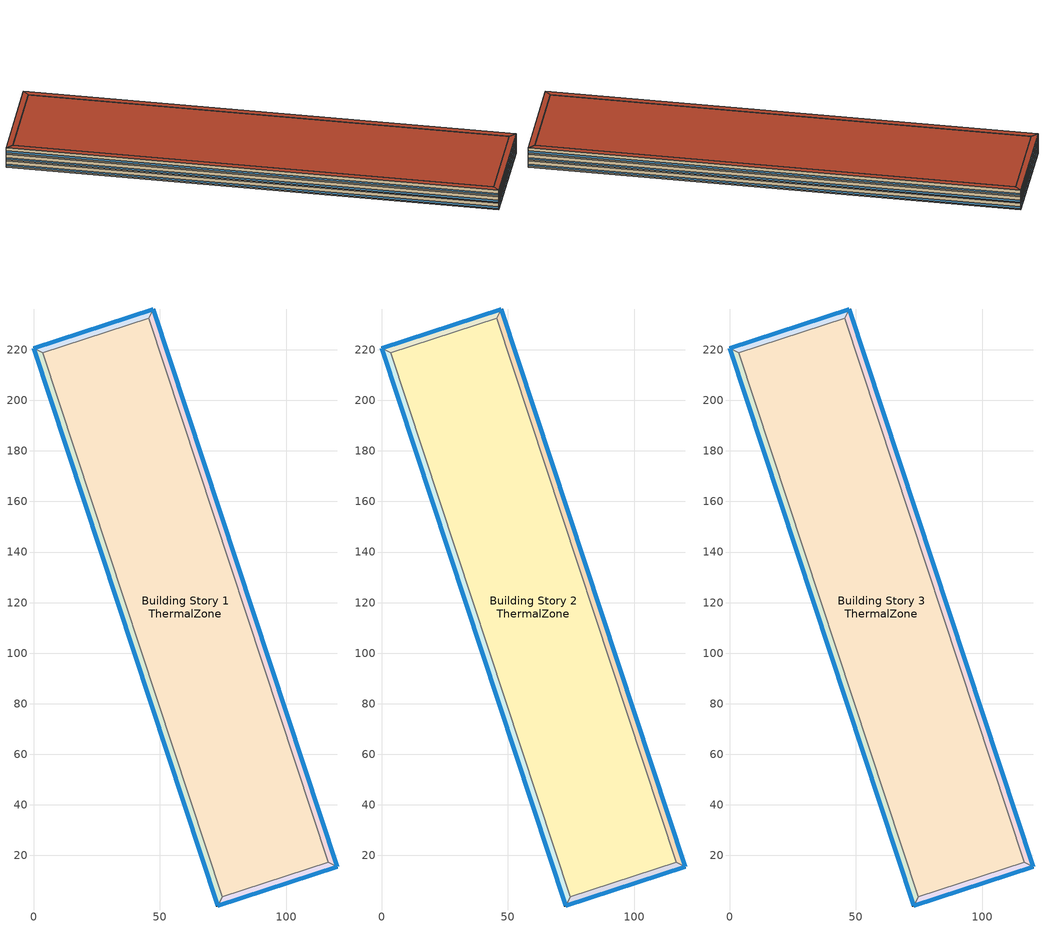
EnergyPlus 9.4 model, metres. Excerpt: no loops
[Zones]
Building Story 1 ThermalZone
 floor ground (Typical Insulated Carpeted 8in Slab Floor): 74.58,3.57 3.57,218.81 45.6,232.57 116.62,17.33 z0
 wall adiabatic (Typical Interior Wall): 3.57,218.81 74.58,3.57 116.62,17.33 45.6,232.57 3.57,218.81 z0:3.6
 ceiling adiabatic (Typical Interior Floor): 116.62,17.33 45.6,232.57 3.57,218.81 74.58,3.57 z3.6
Building Story 1 ThermalZone 1
 floor ground (Typical Insulated Carpeted 8in Slab Floor): 72.78,0 0,220.61 3.57,218.81 74.58,3.57 z0
 wall outside (Typical Insulated Steel Framed Exterior Wall R-20.41): 0,220.61 72.78,0 z0:3.6
 wall adiabatic (Typical Interior Wall): 72.78,0 74.58,3.57 3.57,218.81 0,220.61 z0:3.6
 window (U 0.48 SHGC 0.40 Dbl Ref-D Clr 6mm/13mm): 0.01,220.59 72.77,0.02 z0.76:1.84
 ceiling adiabatic (Typical Interior Ceiling): 74.58,3.57 3.57,218.81 0,220.61 72.78,0 z3.6
Building Story 1 ThermalZone 2
 floor ground (Typical Insulated Carpeted 8in Slab Floor): 0,220.61 47.41,236.14 45.6,232.57 3.57,218.81 z0
 wall outside (Typical Insulated Steel Framed Exterior Wall R-20.41): 47.41,236.14 0,220.61 z0:3.6
 wall adiabatic (Typical Interior Wall): 0,220.61 3.57,218.81 45.6,232.57 47.41,236.14 z0:3.6
 window (U 0.48 SHGC 0.40 Dbl Ref-D Clr 6mm/13mm): 47.38,236.13 0.02,220.62 z0.76:1.84
 ceiling adiabatic (Typical Interior Ceiling): 3.57,218.81 45.6,232.57 47.41,236.14 0,220.61 z3.6
Building Story 1 ThermalZone 3
 floor ground (Typical Insulated Carpeted 8in Slab Floor): 47.41,236.14 120.19,15.53 116.62,17.33 45.6,232.57 z0
 wall outside (Typical Insulated Steel Framed Exterior Wall R-20.41): 120.19,15.53 47.41,236.14 z0:3.6
 wall adiabatic (Typical Interior Wall): 47.41,236.14 45.6,232.57 116.62,17.33 120.19,15.53 z0:3.6
 window (U 0.48 SHGC 0.40 Dbl Ref-D Clr 6mm/13mm): 120.18,15.55 47.41,236.11 z0.76:1.84
 ceiling adiabatic (Typical Interior Ceiling): 45.6,232.57 116.62,17.33 120.19,15.53 47.41,236.14 z3.6
Building Story 1 ThermalZone 4
 floor ground (Typical Insulated Carpeted 8in Slab Floor): 120.19,15.53 72.78,0 74.58,3.57 116.62,17.33 z0
 wall outside (Typical Insulated Steel Framed Exterior Wall R-20.41): 72.78,0 120.19,15.53 z0:3.6
 wall adiabatic (Typical Interior Wall): 120.19,15.53 116.62,17.33 74.58,3.57 72.78,0 z0:3.6
 window (U 0.48 SHGC 0.40 Dbl Ref-D Clr 6mm/13mm): 72.8,0.01 120.16,15.52 z0.76:1.84
 ceiling adiabatic (Typical Interior Ceiling): 116.62,17.33 74.58,3.57 72.78,0 120.19,15.53 z3.6
Building Story 2 ThermalZone
 floor adiabatic (Typical Interior Floor): 74.58,3.57 3.57,218.81 45.6,232.57 116.62,17.33 z3.6
 wall adiabatic (Typical Interior Wall): 3.57,218.81 74.58,3.57 116.62,17.33 45.6,232.57 3.57,218.81 z3.6:7.2
 ceiling adiabatic (Typical Interior Ceiling): 116.62,17.33 45.6,232.57 3.57,218.81 74.58,3.57 z7.2
Building Story 2 ThermalZone 1
 floor adiabatic (Typical Interior Ceiling): 72.78,0 0,220.61 3.57,218.81 74.58,3.57 z3.6
 wall outside (Typical Insulated Steel Framed Exterior Wall R-20.41): 0,220.61 72.78,0 z3.6:7.2
 wall adiabatic (Typical Interior Wall): 72.78,0 74.58,3.57 3.57,218.81 0,220.61 z3.6:7.2
 window (U 0.48 SHGC 0.40 Dbl Ref-D Clr 6mm/13mm): 0.01,220.59 72.77,0.02 z4.36:5.44
 ceiling adiabatic (Typical Interior Ceiling): 74.58,3.57 3.57,218.81 0,220.61 72.78,0 z7.2
Building Story 2 ThermalZone 2
 floor adiabatic (Typical Interior Ceiling): 0,220.61 47.41,236.14 45.6,232.57 3.57,218.81 z3.6
 wall outside (Typical Insulated Steel Framed Exterior Wall R-20.41): 47.41,236.14 0,220.61 z3.6:7.2
 wall adiabatic (Typical Interior Wall): 0,220.61 3.57,218.81 45.6,232.57 47.41,236.14 z3.6:7.2
 window (U 0.48 SHGC 0.40 Dbl Ref-D Clr 6mm/13mm): 47.38,236.13 0.02,220.62 z4.36:5.44
 ceiling adiabatic (Typical Interior Ceiling): 3.57,218.81 45.6,232.57 47.41,236.14 0,220.61 z7.2
Building Story 2 ThermalZone 3
 floor adiabatic (Typical Interior Ceiling): 47.41,236.14 120.19,15.53 116.62,17.33 45.6,232.57 z3.6
 wall outside (Typical Insulated Steel Framed Exterior Wall R-20.41): 120.19,15.53 47.41,236.14 z3.6:7.2
 wall adiabatic (Typical Interior Wall): 47.41,236.14 45.6,232.57 116.62,17.33 120.19,15.53 z3.6:7.2
 window (U 0.48 SHGC 0.40 Dbl Ref-D Clr 6mm/13mm): 120.18,15.55 47.41,236.11 z4.36:5.44
 ceiling adiabatic (Typical Interior Ceiling): 45.6,232.57 116.62,17.33 120.19,15.53 47.41,236.14 z7.2
Building Story 2 ThermalZone 4
 floor adiabatic (Typical Interior Ceiling): 120.19,15.53 72.78,0 74.58,3.57 116.62,17.33 z3.6
 wall outside (Typical Insulated Steel Framed Exterior Wall R-20.41): 72.78,0 120.19,15.53 z3.6:7.2
 wall adiabatic (Typical Interior Wall): 120.19,15.53 116.62,17.33 74.58,3.57 72.78,0 z3.6:7.2
 window (U 0.48 SHGC 0.40 Dbl Ref-D Clr 6mm/13mm): 72.8,0.01 120.16,15.52 z4.36:5.44
 ceiling adiabatic (Typical Interior Ceiling): 116.62,17.33 74.58,3.57 72.78,0 120.19,15.53 z7.2
Building Story 3 ThermalZone
 floor adiabatic (Typical Interior Ceiling): 74.58,3.57 3.57,218.81 45.6,232.57 116.62,17.33 z7.2
 wall adiabatic (Typical Interior Wall): 3.57,218.81 74.58,3.57 116.62,17.33 45.6,232.57 3.57,218.81 z7.2:10.8
 roof outside (Typical IEAD Roof R-31.25): 116.62,17.33 45.6,232.57 3.57,218.81 74.58,3.57 z10.8
Building Story 3 ThermalZone 1
 floor adiabatic (Typical Interior Ceiling): 72.78,0 0,220.61 3.57,218.81 74.58,3.57 z7.2
 wall outside (Typical Insulated Steel Framed Exterior Wall R-20.41): 0,220.61 72.78,0 z7.2:10.8
 wall adiabatic (Typical Interior Wall): 72.78,0 74.58,3.57 3.57,218.81 0,220.61 z7.2:10.8
 window (U 0.48 SHGC 0.40 Dbl Ref-D Clr 6mm/13mm): 0.01,220.59 72.77,0.02 z7.96:9.04
 roof outside (Typical IEAD Roof R-31.25): 74.58,3.57 3.57,218.81 0,220.61 72.78,0 z10.8
Building Story 3 ThermalZone 2
 floor adiabatic (Typical Interior Ceiling): 0,220.61 47.41,236.14 45.6,232.57 3.57,218.81 z7.2
 wall outside (Typical Insulated Steel Framed Exterior Wall R-20.41): 47.41,236.14 0,220.61 z7.2:10.8
 wall adiabatic (Typical Interior Wall): 0,220.61 3.57,218.81 45.6,232.57 47.41,236.14 z7.2:10.8
 window (U 0.48 SHGC 0.40 Dbl Ref-D Clr 6mm/13mm): 47.38,236.13 0.02,220.62 z7.96:9.04
 roof outside (Typical IEAD Roof R-31.25): 3.57,218.81 45.6,232.57 47.41,236.14 0,220.61 z10.8
Building Story 3 ThermalZone 3
 floor adiabatic (Typical Interior Ceiling): 47.41,236.14 120.19,15.53 116.62,17.33 45.6,232.57 z7.2
 wall outside (Typical Insulated Steel Framed Exterior Wall R-20.41): 120.19,15.53 47.41,236.14 z7.2:10.8
 wall adiabatic (Typical Interior Wall): 47.41,236.14 45.6,232.57 116.62,17.33 120.19,15.53 z7.2:10.8
 window (U 0.48 SHGC 0.40 Dbl Ref-D Clr 6mm/13mm): 120.18,15.55 47.41,236.11 z7.96:9.04
 roof outside (Typical IEAD Roof R-31.25): 45.6,232.57 116.62,17.33 120.19,15.53 47.41,236.14 z10.8
Building Story 3 ThermalZone 4
 floor adiabatic (Typical Interior Ceiling): 120.19,15.53 72.78,0 74.58,3.57 116.62,17.33 z7.2
 wall outside (Typical Insulated Steel Framed Exterior Wall R-20.41): 72.78,0 120.19,15.53 z7.2:10.8
 wall adiabatic (Typical Interior Wall): 120.19,15.53 116.62,17.33 74.58,3.57 72.78,0 z7.2:10.8
 window (U 0.48 SHGC 0.40 Dbl Ref-D Clr 6mm/13mm): 72.8,0.01 120.16,15.52 z7.96:9.04
 roof outside (Typical IEAD Roof R-31.25): 116.62,17.33 74.58,3.57 72.78,0 120.19,15.53 z10.8
shading: 0,220.61 72.78,0 / 47.41,236.14 0,220.61 / 72.78,0 120.19,15.53 / 120.19,15.53 47.41,236.14 / 72.78,0 120.19,15.53 / 47.41,236.14 0,220.61 / 0,220.61 72.78,0 / 120.19,15.53 47.41,236.14 / 47.41,236.14 0,220.61 / 120.19,15.53 47.41,236.14 / 72.78,0 120.19,15.53 / 0,220.61 72.78,0 / 0,220.61 72.78,0 / 120.19,15.53 47.41,236.14 / 47.41,236.14 0,220.61 / 72.78,0 120.19,15.53 / 47.41,236.14 0,220.61 / 0,220.61 72.78,0 / 72.78,0 120.19,15.53 / 120.19,15.53 47.41,236.14 z0:9; 120.19,15.53 47.41,236.14 0,220.61 72.78,0 z9; 72.78,0 0,220.61 47.41,236.14 120.19,15.53 z0; 120.19,15.53 47.41,236.14 0,220.61 72.78,0 z9; 72.78,0 0,220.61 47.41,236.14 120.19,15.53 z0; 120.19,15.53 47.41,236.14 0,220.61 72.78,0 z9; 72.78,0 0,220.61 47.41,236.14 120.19,15.53 z0; 72.78,0 0,220.61 47.41,236.14 120.19,15.53 z0; 120.19,15.53 47.41,236.14 0,220.61 72.78,0 z9; 72.78,0 0,220.61 47.41,236.14 120.19,15.53 z0; 120.19,15.53 47.41,236.14 0,220.61 72.78,0 z9
[Building]
Mall 1: Terrain=City
[Site:Location]
Buffalo Niagara Intl Ap_NY_USA: Latitude {deg}=42.817; Longitude {deg}=-78.8492; Time Zone {hr}=-5; Elevation {m}=215
[Site:GroundTemperature:FCfactorMethod]
January Ground Temperature {C}=7.4; February Ground Temperature {C}=-0; March Ground Temperature {C}=-7.6; April Ground Temperature {C}=-12.6; May Ground Temperature {C}=-7.7; June Ground Temperature {C}=0.3; July Ground Temperature {C}=7; August Ground Temperature {C}=14.2; September Ground Temperature {C}=19.2; October Ground Temperature {C}=20.9; November Ground Temperature {C}=20; December Ground Temperature {C}=15.4
[Site:WaterMainsTemperature]
Calculation Method=Correlation; Annual Average Outdoor Air Temperature {C}=8.96667; Maximum Difference In Monthly Average Outdoor Air Temperatures {deltaC}=26.2
[SizingPeriod:DesignDay] Day of Month=21; Dry-Bulb Temperature Range Modifier Type=DefaultMultipliers; Humidity Condition Type=Wetbulb; Barometric Pressure {Pa}=98769; Rain Indicator=No; Snow Indicator=No; Daylight Saving Time Indicator=No
Name | Month | Day Type | Maximum Dry-Bulb Temperature {C} | Daily Dry-Bulb Temperature Range {deltaC} | Wetbulb or DewPoint at Maximum Dry-Bulb {C} | Wind Speed {m/s} | Wind Direction {deg} | Solar Model Indicator | ASHRAE Clear Sky Optical Depth for Beam Irradiance (taub) | ASHRAE Clear Sky Optical Depth for Diffuse Irradiance (taud) | Sky Clearness
Buffalo Niagara Intl Ap Ann Clg .4% Condns DB=>MWB 1 | 7 | SummerDesignDay | 30.3 | 9.3 | 21.8 | 5.7 | 240 | ASHRAETau | 0.462 | 2.001
Buffalo Niagara Intl Ap Ann Clg .4% Condns WB=>MDB 1 | 7 | SummerDesignDay | 27.8 | 9.3 | 23.8 | 5.7 | 240 | ASHRAETau | 0.462 | 2.001
Buffalo Niagara Intl Ap Ann Htg 99.6% Condns DB 1 | 1 | WinterDesignDay | -16.3 | 0 | -16.3 | 5.1 | 270 | ASHRAEClearSky |  |  | 0
[Material] Thermal Absorptance=0.9; Solar Absorptance=0.7
Name | Roughness | Thickness {m} | Conductivity {W/m-K} | Density {kg/m3} | Specific Heat {J/kg-K} | Visible Absorptance
100mm Normalweight concrete floor | MediumRough | 0.1016 | 2.31045 | 2322 | 832.557 | 0.7
25mm Stucco | Smooth | 0.0254 | 0.72 | 1856 | 840 | 0.7
5/8 in. Gypsum Board | MediumSmooth | 0.0159 | 0.16 | 800 | 1090 | 0.7
8 in. Normalweight Concrete Floor | MediumRough | 0.2032 | 2.31 | 2322 | 832 | 0.7
G01 13mm gypsum board | Smooth | 0.0127 | 0.160031 | 800.001 | 1090.73 | 0.5
Metal Roof Surface | Smooth | 0.0008 | 45.28 | 7824 | 500 | 0.7
Roof Membrane | VeryRough | 0.0095 | 0.16 | 1121.29 | 1460 | 0.7
Std Wood 6inch 1; Std Wood 6inch 2 | MediumSmooth | 0.15 | 0.12 | 540 | 1210 | 0.7
[Material:NoMass] Roughness=Smooth; Thermal Absorptance=0.9; Solar Absorptance=0.7
Name | Thermal Resistance {m2-K/W} | Visible Absorptance
CP02 CARPET PAD; Typical Carpet Pad | 0.21648 | 0.8
Typical Insulation R-18.23 | 3.21036 | 0.7
Typical Insulation R-30.13 | 5.30668 | 0.7
[WindowMaterial:Gas]
AIR 13MM: Gas Type=Air; Thickness {m}=0.0127
[WindowMaterial:Glazing] Optical Data Type=SpectralAverage; Thickness {m}=0.006; Infrared Transmittance at Normal Incidence=0; Front Side Infrared Hemispherical Emissivity=0.84; Conductivity {W/m-K}=0.9; Dirt Correction Factor for Solar and Visible Transmittance=1; Solar Diffusing=No
Name | Solar Transmittance at Normal Incidence | Front Side Solar Reflectance at Normal Incidence | Back Side Solar Reflectance at Normal Incidence | Visible Transmittance at Normal Incidence | Front Side Visible Reflectance at Normal Incidence | Back Side Visible Reflectance at Normal Incidence | Back Side Infrared Hemispherical Emissivity
CLEAR 6MM | 0.775 | 0.071 | 0.071 | 0.881 | 0.08 | 0.08 | 0.84
REF D CLEAR 6MM | 0.429 | 0.308 | 0.379 | 0.334 | 0.453 | 0.505 | 0.82
[Construction]
InteriorFurnishings 1: Std Wood 6inch 1
InteriorFurnishings 2: Std Wood 6inch 2
Typical IEAD Roof R-31.25: Roof Membrane, Typical Insulation R-30.13, Metal Roof Surface
Typical Insulated Carpeted 8in Slab Floor: 8 in. Normalweight Concrete Floor, Typical Carpet Pad
Typical Insulated Steel Framed Exterior Wall R-20.41: 25mm Stucco, 5/8 in. Gypsum Board, Typical Insulation R-18.23, 5/8 in. Gypsum Board
Typical Interior Ceiling: CP02 CARPET PAD, 100mm Normalweight concrete floor
Typical Interior Floor: 100mm Normalweight concrete floor, CP02 CARPET PAD
Typical Interior Wall: G01 13mm gypsum board, G01 13mm gypsum board
U 0.48 SHGC 0.40 Dbl Ref-D Clr 6mm/13mm: REF D CLEAR 6MM, AIR 13MM, CLEAR 6MM
[Zone] Multiplier=1; Part of Total Floor Area=Yes
Building Story 1 ThermalZone; Building Story 1 ThermalZone 1; Building Story 1 ThermalZone 2; Building Story 1 ThermalZone 3; Building Story 1 ThermalZone 4; Building Story 2 ThermalZone; Building Story 2 ThermalZone 1; Building Story 2 ThermalZone 2; Building Story 2 ThermalZone 3; Building Story 2 ThermalZone 4; Building Story 3 ThermalZone; Building Story 3 ThermalZone 1; Building Story 3 ThermalZone 2; Building Story 3 ThermalZone 3; Building Story 3 ThermalZone 4
[InternalMass]
Name | Construction | Zone or ZoneList | Surface Area {m2}
Building Story 1 Space Mass | InteriorFurnishings 2 | Building Story 1 ThermalZone | 20048.5
Building Story 1 Space 1 Mass | InteriorFurnishings 2 | Building Story 1 ThermalZone 1 | 1298.11
Building Story 1 Space 2 Mass | InteriorFurnishings 2 | Building Story 1 ThermalZone 2 | 266.191
Building Story 1 Space 3 Mass | InteriorFurnishings 2 | Building Story 1 ThermalZone 3 | 1298.11
Building Story 1 Space 4 Mass | InteriorFurnishings 2 | Building Story 1 ThermalZone 4 | 266.199
Building Story 2 Space Mass | InteriorFurnishings 2 | Building Story 2 ThermalZone | 20048.5
Building Story 2 Space 1 Mass | InteriorFurnishings 2 | Building Story 2 ThermalZone 1 | 1298.11
Building Story 2 Space 2 Mass | InteriorFurnishings 2 | Building Story 2 ThermalZone 2 | 266.191
Building Story 2 Space 3 Mass | InteriorFurnishings 2 | Building Story 2 ThermalZone 3 | 1298.11
Building Story 2 Space 4 Mass | InteriorFurnishings 2 | Building Story 2 ThermalZone 4 | 266.199
Building Story 3 Space Mass | InteriorFurnishings 2 | Building Story 3 ThermalZone | 20048.5
Building Story 3 Space 1 Mass | InteriorFurnishings 2 | Building Story 3 ThermalZone 1 | 1298.11
Building Story 3 Space 2 Mass | InteriorFurnishings 2 | Building Story 3 ThermalZone 2 | 266.191
Building Story 3 Space 3 Mass | InteriorFurnishings 2 | Building Story 3 ThermalZone 3 | 1298.11
Building Story 3 Space 4 Mass | InteriorFurnishings 2 | Building Story 3 ThermalZone 4 | 266.199
Building Story 1 Space 1 StripMall Strip mall - type 1 A  - Story Ground Mass; Building Story 1 Space 1 StripMall Strip mall - type 1 C  - Story Ground Mass | InteriorFurnishings 1 | Building Story 1 ThermalZone 1 | 80.3359
Building Story 1 Space 2 StripMall Strip mall - type 1 A  - Story Ground Mass; Building Story 1 Space 2 StripMall Strip mall - type 1 C  - Story Ground Mass | InteriorFurnishings 1 | Building Story 1 ThermalZone 2 | 16.4737
Building Story 1 Space 4 StripMall Strip mall - type 1 A  - Story Ground Mass; Building Story 1 Space 4 StripMall Strip mall - type 1 C  - Story Ground Mass | InteriorFurnishings 1 | Building Story 1 ThermalZone 4 | 16.4742
Building Story 1 Space StripMall Strip mall - type 1 A  - Story Ground Mass; Building Story 1 Space StripMall Strip mall - type 1 C  - Story Ground Mass | InteriorFurnishings 1 | Building Story 1 ThermalZone | 1240.74
Building Story 1 Space 3 StripMall Strip mall - type 1 A  - Story Ground Mass; Building Story 1 Space 3 StripMall Strip mall - type 1 C  - Story Ground Mass | InteriorFurnishings 1 | Building Story 1 ThermalZone 3 | 80.3361
Building Story 1 Space 1 StripMall Strip mall - type 1 A end_a - Story Ground Mass; Building Story 1 Space 1 StripMall Strip mall - type 1 C end_a - Story Ground Mass; Building Story 1 Space 1 StripMall Strip mall - type 2 A end_b - Story Ground Mass; Building Story 1 Space 1 StripMall Strip mall - type 2 C end_b - Story Ground Mass | InteriorFurnishings 1 | Building Story 1 ThermalZone 1 | 2.34028
Building Story 1 Space 2 StripMall Strip mall - type 1 A end_a - Story Ground Mass; Building Story 1 Space 2 StripMall Strip mall - type 1 C end_a - Story Ground Mass; Building Story 1 Space 2 StripMall Strip mall - type 2 A end_b - Story Ground Mass; Building Story 1 Space 2 StripMall Strip mall - type 2 C end_b - Story Ground Mass | InteriorFurnishings 1 | Building Story 1 ThermalZone 2 | 0.4799
Building Story 1 Space 4 StripMall Strip mall - type 1 A end_a - Story Ground Mass; Building Story 1 Space 4 StripMall Strip mall - type 1 C end_a - Story Ground Mass; Building Story 1 Space 4 StripMall Strip mall - type 2 A end_b - Story Ground Mass; Building Story 1 Space 4 StripMall Strip mall - type 2 C end_b - Story Ground Mass | InteriorFurnishings 1 | Building Story 1 ThermalZone 4 | 0.479914
Building Story 1 Space StripMall Strip mall - type 1 A end_a - Story Ground Mass; Building Story 1 Space StripMall Strip mall - type 1 C end_a - Story Ground Mass; Building Story 1 Space StripMall Strip mall - type 2 A end_b - Story Ground Mass; Building Story 1 Space StripMall Strip mall - type 2 C end_b - Story Ground Mass | InteriorFurnishings 1 | Building Story 1 ThermalZone | 36.1443
Building Story 1 Space 3 StripMall Strip mall - type 1 A end_a - Story Ground Mass; Building Story 1 Space 3 StripMall Strip mall - type 1 C end_a - Story Ground Mass; Building Story 1 Space 3 StripMall Strip mall - type 2 A end_b - Story Ground Mass; Building Story 1 Space 3 StripMall Strip mall - type 2 C end_b - Story Ground Mass | InteriorFurnishings 1 | Building Story 1 ThermalZone 3 | 2.34029
Building Story 1 Space 1 StripMall Strip mall - type 1 B  - Story Ground Mass | InteriorFurnishings 1 | Building Story 1 ThermalZone 1 | 785.349
Building Story 1 Space 2 StripMall Strip mall - type 1 B  - Story Ground Mass | InteriorFurnishings 1 | Building Story 1 ThermalZone 2 | 161.044
Building Story 1 Space 4 StripMall Strip mall - type 1 B  - Story Ground Mass | InteriorFurnishings 1 | Building Story 1 ThermalZone 4 | 161.049
Building Story 1 Space StripMall Strip mall - type 1 B  - Story Ground Mass | InteriorFurnishings 1 | Building Story 1 ThermalZone | 12129.3
Building Story 1 Space 3 StripMall Strip mall - type 1 B  - Story Ground Mass | InteriorFurnishings 1 | Building Story 1 ThermalZone 3 | 785.352
Building Story 1 Space 1 StripMall Strip mall - type 1 B end_a - Story Ground Mass; Building Story 1 Space 1 StripMall Strip mall - type 2 B end_b - Story Ground Mass | InteriorFurnishings 1 | Building Story 1 ThermalZone 1 | 22.8782
Building Story 1 Space 2 StripMall Strip mall - type 1 B end_a - Story Ground Mass; Building Story 1 Space 2 StripMall Strip mall - type 2 B end_b - Story Ground Mass | InteriorFurnishings 1 | Building Story 1 ThermalZone 2 | 4.69141
Building Story 1 Space 4 StripMall Strip mall - type 1 B end_a - Story Ground Mass; Building Story 1 Space 4 StripMall Strip mall - type 2 B end_b - Story Ground Mass | InteriorFurnishings 1 | Building Story 1 ThermalZone 4 | 4.69156
Building Story 1 Space StripMall Strip mall - type 1 B end_a - Story Ground Mass; Building Story 1 Space StripMall Strip mall - type 2 B end_b - Story Ground Mass | InteriorFurnishings 1 | Building Story 1 ThermalZone | 353.34
Building Story 1 Space 3 StripMall Strip mall - type 1 B end_a - Story Ground Mass; Building Story 1 Space 3 StripMall Strip mall - type 2 B end_b - Story Ground Mass | InteriorFurnishings 1 | Building Story 1 ThermalZone 3 | 22.8782
Building Story 1 Space 1 StripMall Strip mall - type 2 A  - Story Ground Mass; Building Story 1 Space 1 StripMall Strip mall - type 2 C  - Story Ground Mass | InteriorFurnishings 1 | Building Story 1 ThermalZone 1 | 25.2184
Building Story 1 Space 2 StripMall Strip mall - type 2 A  - Story Ground Mass; Building Story 1 Space 2 StripMall Strip mall - type 2 C  - Story Ground Mass | InteriorFurnishings 1 | Building Story 1 ThermalZone 2 | 5.17131
Building Story 1 Space 4 StripMall Strip mall - type 2 A  - Story Ground Mass; Building Story 1 Space 4 StripMall Strip mall - type 2 C  - Story Ground Mass | InteriorFurnishings 1 | Building Story 1 ThermalZone 4 | 5.17147
Building Story 1 Space StripMall Strip mall - type 2 A  - Story Ground Mass; Building Story 1 Space StripMall Strip mall - type 2 C  - Story Ground Mass | InteriorFurnishings 1 | Building Story 1 ThermalZone | 389.485
Building Story 1 Space 3 StripMall Strip mall - type 2 A  - Story Ground Mass; Building Story 1 Space 3 StripMall Strip mall - type 2 C  - Story Ground Mass | InteriorFurnishings 1 | Building Story 1 ThermalZone 3 | 25.2185
Building Story 1 Space 1 StripMall Strip mall - type 2 B  - Story Ground Mass | InteriorFurnishings 1 | Building Story 1 ThermalZone 1 | 246.531
Building Story 1 Space 2 StripMall Strip mall - type 2 B  - Story Ground Mass | InteriorFurnishings 1 | Building Story 1 ThermalZone 2 | 50.5538
Building Story 1 Space 4 StripMall Strip mall - type 2 B  - Story Ground Mass | InteriorFurnishings 1 | Building Story 1 ThermalZone 4 | 50.5554
Building Story 1 Space StripMall Strip mall - type 2 B  - Story Ground Mass | InteriorFurnishings 1 | Building Story 1 ThermalZone | 3807.53
Building Story 1 Space 3 StripMall Strip mall - type 2 B  - Story Ground Mass | InteriorFurnishings 1 | Building Story 1 ThermalZone 3 | 246.532
Building Story 2 Space StripMall Strip mall - type 2 A  - Story Mid Mass; Building Story 2 Space StripMall Strip mall - type 2 C  - Story Mid Mass; Building Story 2 Space StripMall Strip mall - type 3 A  - Story Mid Mass; Building Story 2 Space StripMall Strip mall - type 3 C  - Story Mid Mass | InteriorFurnishings 1 | Building Story 2 ThermalZone | 815.113
Building Story 2 Space 1 StripMall Strip mall - type 2 A  - Story Mid Mass; Building Story 2 Space 1 StripMall Strip mall - type 2 C  - Story Mid Mass; Building Story 2 Space 1 StripMall Strip mall - type 3 A  - Story Mid Mass; Building Story 2 Space 1 StripMall Strip mall - type 3 C  - Story Mid Mass | InteriorFurnishings 1 | Building Story 2 ThermalZone 1 | 52.7772
Building Story 2 Space 2 StripMall Strip mall - type 2 A  - Story Mid Mass; Building Story 2 Space 2 StripMall Strip mall - type 2 C  - Story Mid Mass; Building Story 2 Space 2 StripMall Strip mall - type 3 A  - Story Mid Mass; Building Story 2 Space 2 StripMall Strip mall - type 3 C  - Story Mid Mass | InteriorFurnishings 1 | Building Story 2 ThermalZone 2 | 10.8225
Building Story 2 Space 4 StripMall Strip mall - type 2 A  - Story Mid Mass; Building Story 2 Space 4 StripMall Strip mall - type 2 C  - Story Mid Mass; Building Story 2 Space 4 StripMall Strip mall - type 3 A  - Story Mid Mass; Building Story 2 Space 4 StripMall Strip mall - type 3 C  - Story Mid Mass | InteriorFurnishings 1 | Building Story 2 ThermalZone 4 | 10.8229
Building Story 2 Space 3 StripMall Strip mall - type 2 A  - Story Mid Mass; Building Story 2 Space 3 StripMall Strip mall - type 2 C  - Story Mid Mass; Building Story 2 Space 3 StripMall Strip mall - type 3 A  - Story Mid Mass; Building Story 2 Space 3 StripMall Strip mall - type 3 C  - Story Mid Mass | InteriorFurnishings 1 | Building Story 2 ThermalZone 3 | 52.7773
Building Story 2 Space StripMall Strip mall - type 2 A end_b - Story Mid Mass; Building Story 2 Space StripMall Strip mall - type 2 C end_b - Story Mid Mass; Building Story 2 Space StripMall Strip mall - type 3 A end_a - Story Mid Mass; Building Story 2 Space StripMall Strip mall - type 3 C end_a - Story Mid Mass | InteriorFurnishings 1 | Building Story 2 ThermalZone | 36.1443
Building Story 2 Space 1 StripMall Strip mall - type 2 A end_b - Story Mid Mass; Building Story 2 Space 1 StripMall Strip mall - type 2 C end_b - Story Mid Mass; Building Story 2 Space 1 StripMall Strip mall - type 3 A end_a - Story Mid Mass; Building Story 2 Space 1 StripMall Strip mall - type 3 C end_a - Story Mid Mass | InteriorFurnishings 1 | Building Story 2 ThermalZone 1 | 2.34028
Building Story 2 Space 2 StripMall Strip mall - type 2 A end_b - Story Mid Mass; Building Story 2 Space 2 StripMall Strip mall - type 2 C end_b - Story Mid Mass; Building Story 2 Space 2 StripMall Strip mall - type 3 A end_a - Story Mid Mass; Building Story 2 Space 2 StripMall Strip mall - type 3 C end_a - Story Mid Mass | InteriorFurnishings 1 | Building Story 2 ThermalZone 2 | 0.4799
Building Story 2 Space 4 StripMall Strip mall - type 2 A end_b - Story Mid Mass; Building Story 2 Space 4 StripMall Strip mall - type 2 C end_b - Story Mid Mass; Building Story 2 Space 4 StripMall Strip mall - type 3 A end_a - Story Mid Mass; Building Story 2 Space 4 StripMall Strip mall - type 3 C end_a - Story Mid Mass | InteriorFurnishings 1 | Building Story 2 ThermalZone 4 | 0.479914
Building Story 2 Space 3 StripMall Strip mall - type 2 A end_b - Story Mid Mass; Building Story 2 Space 3 StripMall Strip mall - type 2 C end_b - Story Mid Mass; Building Story 2 Space 3 StripMall Strip mall - type 3 A end_a - Story Mid Mass; Building Story 2 Space 3 StripMall Strip mall - type 3 C end_a - Story Mid Mass | InteriorFurnishings 1 | Building Story 2 ThermalZone 3 | 2.34029
Building Story 2 Space StripMall Strip mall - type 2 B  - Story Mid Mass; Building Story 2 Space StripMall Strip mall - type 3 B  - Story Mid Mass | InteriorFurnishings 1 | Building Story 2 ThermalZone | 7968.4
Building Story 2 Space 1 StripMall Strip mall - type 2 B  - Story Mid Mass; Building Story 2 Space 1 StripMall Strip mall - type 3 B  - Story Mid Mass | InteriorFurnishings 1 | Building Story 2 ThermalZone 1 | 515.94
Building Story 2 Space 2 StripMall Strip mall - type 2 B  - Story Mid Mass; Building Story 2 Space 2 StripMall Strip mall - type 3 B  - Story Mid Mass | InteriorFurnishings 1 | Building Story 2 ThermalZone 2 | 105.799
Building Story 2 Space 4 StripMall Strip mall - type 2 B  - Story Mid Mass; Building Story 2 Space 4 StripMall Strip mall - type 3 B  - Story Mid Mass | InteriorFurnishings 1 | Building Story 2 ThermalZone 4 | 105.802
Building Story 2 Space 3 StripMall Strip mall - type 2 B  - Story Mid Mass; Building Story 2 Space 3 StripMall Strip mall - type 3 B  - Story Mid Mass | InteriorFurnishings 1 | Building Story 2 ThermalZone 3 | 515.942
Building Story 2 Space StripMall Strip mall - type 2 B end_b - Story Mid Mass; Building Story 2 Space StripMall Strip mall - type 3 B end_a - Story Mid Mass | InteriorFurnishings 1 | Building Story 2 ThermalZone | 353.34
Building Story 2 Space 1 StripMall Strip mall - type 2 B end_b - Story Mid Mass; Building Story 2 Space 1 StripMall Strip mall - type 3 B end_a - Story Mid Mass | InteriorFurnishings 1 | Building Story 2 ThermalZone 1 | 22.8782
Building Story 2 Space 2 StripMall Strip mall - type 2 B end_b - Story Mid Mass; Building Story 2 Space 2 StripMall Strip mall - type 3 B end_a - Story Mid Mass | InteriorFurnishings 1 | Building Story 2 ThermalZone 2 | 4.69141
Building Story 2 Space 4 StripMall Strip mall - type 2 B end_b - Story Mid Mass; Building Story 2 Space 4 StripMall Strip mall - type 3 B end_a - Story Mid Mass | InteriorFurnishings 1 | Building Story 2 ThermalZone 4 | 4.69156
Building Story 2 Space 3 StripMall Strip mall - type 2 B end_b - Story Mid Mass; Building Story 2 Space 3 StripMall Strip mall - type 3 B end_a - Story Mid Mass | InteriorFurnishings 1 | Building Story 2 ThermalZone 3 | 22.8782
Building Story 3 Space 3 StripMall Strip mall - type 3 A  - Story Top Mass; Building Story 3 Space 3 StripMall Strip mall - type 3 C  - Story Top Mass | InteriorFurnishings 1 | Building Story 3 ThermalZone 3 | 105.555
Building Story 3 Space 4 StripMall Strip mall - type 3 A  - Story Top Mass; Building Story 3 Space 4 StripMall Strip mall - type 3 C  - Story Top Mass | InteriorFurnishings 1 | Building Story 3 ThermalZone 4 | 21.6457
Building Story 3 Space 1 StripMall Strip mall - type 3 A  - Story Top Mass; Building Story 3 Space 1 StripMall Strip mall - type 3 C  - Story Top Mass | InteriorFurnishings 1 | Building Story 3 ThermalZone 1 | 105.554
Building Story 3 Space 2 StripMall Strip mall - type 3 A  - Story Top Mass; Building Story 3 Space 2 StripMall Strip mall - type 3 C  - Story Top Mass | InteriorFurnishings 1 | Building Story 3 ThermalZone 2 | 21.6451
Building Story 3 Space StripMall Strip mall - type 3 A  - Story Top Mass; Building Story 3 Space StripMall Strip mall - type 3 C  - Story Top Mass | InteriorFurnishings 1 | Building Story 3 ThermalZone | 1630.23
Building Story 3 Space 3 StripMall Strip mall - type 3 A end_a - Story Top Mass; Building Story 3 Space 3 StripMall Strip mall - type 3 A end_b - Story Top Mass; Building Story 3 Space 3 StripMall Strip mall - type 3 C end_a - Story Top Mass; Building Story 3 Space 3 StripMall Strip mall - type 3 C end_b - Story Top Mass | InteriorFurnishings 1 | Building Story 3 ThermalZone 3 | 2.34029
Building Story 3 Space 4 StripMall Strip mall - type 3 A end_a - Story Top Mass; Building Story 3 Space 4 StripMall Strip mall - type 3 A end_b - Story Top Mass; Building Story 3 Space 4 StripMall Strip mall - type 3 C end_a - Story Top Mass; Building Story 3 Space 4 StripMall Strip mall - type 3 C end_b - Story Top Mass | InteriorFurnishings 1 | Building Story 3 ThermalZone 4 | 0.479914
Building Story 3 Space 1 StripMall Strip mall - type 3 A end_a - Story Top Mass; Building Story 3 Space 1 StripMall Strip mall - type 3 A end_b - Story Top Mass; Building Story 3 Space 1 StripMall Strip mall - type 3 C end_a - Story Top Mass; Building Story 3 Space 1 StripMall Strip mall - type 3 C end_b - Story Top Mass | InteriorFurnishings 1 | Building Story 3 ThermalZone 1 | 2.34028
Building Story 3 Space 2 StripMall Strip mall - type 3 A end_a - Story Top Mass; Building Story 3 Space 2 StripMall Strip mall - type 3 A end_b - Story Top Mass; Building Story 3 Space 2 StripMall Strip mall - type 3 C end_a - Story Top Mass; Building Story 3 Space 2 StripMall Strip mall - type 3 C end_b - Story Top Mass | InteriorFurnishings 1 | Building Story 3 ThermalZone 2 | 0.4799
Building Story 3 Space StripMall Strip mall - type 3 A end_a - Story Top Mass; Building Story 3 Space StripMall Strip mall - type 3 A end_b - Story Top Mass; Building Story 3 Space StripMall Strip mall - type 3 C end_a - Story Top Mass; Building Story 3 Space StripMall Strip mall - type 3 C end_b - Story Top Mass | InteriorFurnishings 1 | Building Story 3 ThermalZone | 36.1443
Building Story 3 Space 3 StripMall Strip mall - type 3 B  - Story Top Mass | InteriorFurnishings 1 | Building Story 3 ThermalZone 3 | 1031.88
Building Story 3 Space 4 StripMall Strip mall - type 3 B  - Story Top Mass | InteriorFurnishings 1 | Building Story 3 ThermalZone 4 | 211.605
Building Story 3 Space 1 StripMall Strip mall - type 3 B  - Story Top Mass | InteriorFurnishings 1 | Building Story 3 ThermalZone 1 | 1031.88
Building Story 3 Space 2 StripMall Strip mall - type 3 B  - Story Top Mass | InteriorFurnishings 1 | Building Story 3 ThermalZone 2 | 211.598
Building Story 3 Space StripMall Strip mall - type 3 B  - Story Top Mass | InteriorFurnishings 1 | Building Story 3 ThermalZone | 15936.8
Building Story 3 Space 3 StripMall Strip mall - type 3 B end_a - Story Top Mass; Building Story 3 Space 3 StripMall Strip mall - type 3 B end_b - Story Top Mass | InteriorFurnishings 1 | Building Story 3 ThermalZone 3 | 22.8782
Building Story 3 Space 4 StripMall Strip mall - type 3 B end_a - Story Top Mass; Building Story 3 Space 4 StripMall Strip mall - type 3 B end_b - Story Top Mass | InteriorFurnishings 1 | Building Story 3 ThermalZone 4 | 4.69156
Building Story 3 Space 1 StripMall Strip mall - type 3 B end_a - Story Top Mass; Building Story 3 Space 1 StripMall Strip mall - type 3 B end_b - Story Top Mass | InteriorFurnishings 1 | Building Story 3 ThermalZone 1 | 22.8782
Building Story 3 Space 2 StripMall Strip mall - type 3 B end_a - Story Top Mass; Building Story 3 Space 2 StripMall Strip mall - type 3 B end_b - Story Top Mass | InteriorFurnishings 1 | Building Story 3 ThermalZone 2 | 4.69141
Building Story 3 Space StripMall Strip mall - type 3 B end_a - Story Top Mass; Building Story 3 Space StripMall Strip mall - type 3 B end_b - Story Top Mass | InteriorFurnishings 1 | Building Story 3 ThermalZone | 353.34
[AvailabilityManager:NightCycle] Applicability Schedule=Always On Discrete; Control Type=CycleOnAny; Thermostat Tolerance {deltaC}=1; Cycling Run Time Control Type=FixedRunTime; Cycling Run Time {s}=1800
Name | Fan Schedule
Availability Manager Night Cycle 1 | 5 Zone VAV Occ Sch
Availability Manager Night Cycle 2 | 5 Zone VAV 1 Occ Sch
Availability Manager Night Cycle 3 | 5 Zone VAV 2 Occ Sch
[AvailabilityManager:Scheduled] Schedule=Always On Discrete
5 Zone VAV OA System Availability Manager; 5 Zone VAV 1 OA System Availability Manager; 5 Zone VAV 2 OA System Availability Manager
[Exterior:Lights] Control Option=AstronomicalClock
Name | Schedule | Design Level {W}
Building Facades | Schedule Ruleset 1 | 2649.56
Main Entries | Schedule Ruleset 2 | 17971.6
Other Doors | Schedule Ruleset 2 | 6589.6
Parking Areas and Drives | Schedule Ruleset 2 | 70528.2
[EnergyManagementSystem:Sensor] Output:Variable or Output:Meter Index Key=Environment; Output:Variable or Output:Meter=Site Outdoor Air Drybulb Temperature
OAT; OAT_1; OAT_2
[EnergyManagementSystem:Actuator] Actuated Component Type=Schedule:Year; Actuated Component Control Type=Schedule Value
Name | Actuated Component Unique
SYS5ZoneVAV1ClgSch0; SYS5ZoneVAV2ClgSch0 | RetailStripmall Type3_CLGSETP_SCH_NO_OPTIMUM
SYS5ZoneVAV1HtgSch0; SYS5ZoneVAV2HtgSch0 | RetailStripmall Type3_HTGSETP_SCH_NO_OPTIMUM
SYS5ZoneVAVClgSch0 | RetailStripmall Type1_CLGSETP_SCH_NO_OPTIMUM
SYS5ZoneVAVHtgSch0 | RetailStripmall Type1_HTGSETP_SCH_NO_OPTIMUM
[EnergyManagementSystem:Program]
SYS5ZoneVAV1OptimumStartProg0: IF DaylightSavings==0 && DayOfWeek>1 && Hour==5 && OAT_1<23.9 && OAT_1>1.7; SET SYS5ZoneVAV1ClgSch0 = 29.4; SET SYS5ZoneVAV1HtgSch0 = 15.6; ELSEIF DaylightSavings==0 && DayOfWeek==1 && Hour==7 && OAT_1<23.9 && OAT_1>1.7; SET SYS5ZoneVAV1ClgSch0 = 29.4; SET SYS5ZoneVAV1HtgSch0 = 15.6; ELSEIF DaylightSavings==1 && DayOfWeek>1 && Hour==4 && OAT_1<23.9 && OAT_1>1.7; SET SYS5ZoneVAV1ClgSch0 = 29.4; SET SYS5ZoneVAV1HtgSch0 = 15.6; ELSEIF DaylightSavings==1 && DayOfWeek==1 && Hour==6 && OAT_1<23.9 && OAT_1>1.7; SET SYS5ZoneVAV1ClgSch0 = 29.4; SET SYS5ZoneVAV1HtgSch0 = 15.6; ELSE; SET SYS5ZoneVAV1ClgSch0 = NULL; SET SYS5ZoneVAV1HtgSch0 = NULL; ENDIF
SYS5ZoneVAV2OptimumStartProg0: IF DaylightSavings==0 && DayOfWeek>1 && Hour==5 && OAT_2<23.9 && OAT_2>1.7; SET SYS5ZoneVAV2ClgSch0 = 29.4; SET SYS5ZoneVAV2HtgSch0 = 15.6; ELSEIF DaylightSavings==0 && DayOfWeek==1 && Hour==7 && OAT_2<23.9 && OAT_2>1.7; SET SYS5ZoneVAV2ClgSch0 = 29.4; SET SYS5ZoneVAV2HtgSch0 = 15.6; ELSEIF DaylightSavings==1 && DayOfWeek>1 && Hour==4 && OAT_2<23.9 && OAT_2>1.7; SET SYS5ZoneVAV2ClgSch0 = 29.4; SET SYS5ZoneVAV2HtgSch0 = 15.6; ELSEIF DaylightSavings==1 && DayOfWeek==1 && Hour==6 && OAT_2<23.9 && OAT_2>1.7; SET SYS5ZoneVAV2ClgSch0 = 29.4; SET SYS5ZoneVAV2HtgSch0 = 15.6; ELSE; SET SYS5ZoneVAV2ClgSch0 = NULL; SET SYS5ZoneVAV2HtgSch0 = NULL; ENDIF
SYS5ZoneVAVOptimumStartProg0: IF DaylightSavings==0 && DayOfWeek>1 && Hour==5 && OAT<23.9 && OAT>1.7; SET SYS5ZoneVAVClgSch0 = 29.4; SET SYS5ZoneVAVHtgSch0 = 15.6; ELSEIF DaylightSavings==0 && DayOfWeek==1 && Hour==7 && OAT<23.9 && OAT>1.7; SET SYS5ZoneVAVClgSch0 = 29.4; SET SYS5ZoneVAVHtgSch0 = 15.6; ELSEIF DaylightSavings==1 && DayOfWeek>1 && Hour==4 && OAT<23.9 && OAT>1.7; SET SYS5ZoneVAVClgSch0 = 29.4; SET SYS5ZoneVAVHtgSch0 = 15.6; ELSEIF DaylightSavings==1 && DayOfWeek==1 && Hour==6 && OAT<23.9 && OAT>1.7; SET SYS5ZoneVAVClgSch0 = 29.4; SET SYS5ZoneVAVHtgSch0 = 15.6; ELSE; SET SYS5ZoneVAVClgSch0 = NULL; SET SYS5ZoneVAVHtgSch0 = NULL; ENDIF
[EnergyManagementSystem:ProgramCallingManager]
SYS5ZoneVAV1OptimumStartCallingManager0: BeginTimestepBeforePredictor; SYS5ZoneVAV1OptimumStartProg0
SYS5ZoneVAV2OptimumStartCallingManager0: BeginTimestepBeforePredictor; SYS5ZoneVAV2OptimumStartProg0
SYS5ZoneVAVOptimumStartCallingManager0: BeginTimestepBeforePredictor; SYS5ZoneVAVOptimumStartProg0
[Schedule:Day:Interval]
RetailStripmall Type1_HTGSETP_SCH_NO_OPTIMUM Default; RetailStripmall Type1_HTGSETP_SCH_NO_OPTIMUM Default|Sat|Fri Day: No, 08:00, 15.56, 24:00, 21.11
RetailStripmall Type1_HTGSETP_SCH_NO_OPTIMUM Mon|Tue|Wed|Thu Day: No, 01:00, 21.11, 08:00, 15.56, 24:00, 21.11
RetailStripmall Type1_HTGSETP_SCH_NO_OPTIMUM Summer Design Day; RetailStripmall Type3_HTGSETP_SCH_NO_OPTIMUM Summer Design Day: No, 24:00, 15.56
RetailStripmall Type1_HTGSETP_SCH_NO_OPTIMUM Winter Design Day: No, 01:00, 21.11, 08:00, 15.56, 09:00, 18.33, 24:00, 21.11
RetailStripmall Type1_CLGSETP_SCH_NO_OPTIMUM Default: No, 08:00, 26.67, 24:00, 23.89
RetailStripmall Type1_CLGSETP_SCH_NO_OPTIMUM Mon|Tue|Wed|Thu Day: No, 08:00, 29.44, 24:00, 23.89
RetailStripmall Type1_CLGSETP_SCH_NO_OPTIMUM Sat|Fri Day: No, 01:00, 23.89, 08:00, 29.44, 24:00, 23.89
RetailStripmall Type1_CLGSETP_SCH_NO_OPTIMUM Summer Design Day: No, 08:00, 29.44, 09:00, 26.67, 24:00, 23.89
RetailStripmall Type1_CLGSETP_SCH_NO_OPTIMUM Winter Design Day; RetailStripmall Type3_CLGSETP_SCH_NO_OPTIMUM Winter Design Day: No, 24:00, 29.44
5 Zone VAV Occ Sch Sunday: No, 11:00, 0, 22:00, 1, 24:00, 0
5 Zone VAV Occ Sch Default: No, 12:00, 0, 23:00, 1, 24:00, 0
5 Zone VAV Occ Sch Summer Design Day; 5 Zone VAV Occ Sch Winter Design Day; 5 Zone VAV 1 Occ Sch Summer Design Day; 5 Zone VAV 1 Occ Sch Winter Design Day; 5 Zone VAV 2 Occ Sch Summer Design Day; 5 Zone VAV 2 Occ Sch Winter Design Day: No, 24:00, 1
RetailStripmall Type3_HTGSETP_SCH_NO_OPTIMUM Default: No, 09:00, 15.56, 18:00, 21.11, 24:00, 15.56
RetailStripmall Type3_HTGSETP_SCH_NO_OPTIMUM Wkdy Day: No, 08:00, 15.56, 21:00, 21.11, 24:00, 15.56
RetailStripmall Type3_HTGSETP_SCH_NO_OPTIMUM Sat Day: No, 08:00, 15.56, 19:00, 21.11, 24:00, 15.56
RetailStripmall Type3_HTGSETP_SCH_NO_OPTIMUM Winter Design Day: No, 08:00, 15.56, 09:00, 18.33, 21:00, 21.11, 24:00, 15.56
RetailStripmall Type3_CLGSETP_SCH_NO_OPTIMUM Default: No, 09:00, 29.44, 17:00, 23.89, 24:00, 29.44
RetailStripmall Type3_CLGSETP_SCH_NO_OPTIMUM Wkdy Day: No, 08:00, 29.44, 21:00, 23.89, 24:00, 29.44
RetailStripmall Type3_CLGSETP_SCH_NO_OPTIMUM Sat Day: No, 08:00, 29.44, 18:00, 23.89, 24:00, 29.44
RetailStripmall Type3_CLGSETP_SCH_NO_OPTIMUM Summer Design Day: No, 08:00, 29.44, 09:00, 26.67, 21:00, 23.89, 24:00, 29.44
5 Zone VAV 1 Occ Sch Sunday: No, 11:00, 0, 17:00, 1, 24:00, 0
5 Zone VAV 1 Occ Sch Default; 5 Zone VAV 2 Occ Sch Default: No, 11:00, 0, 20:00, 1, 24:00, 0
5 Zone VAV 1 Occ Sch Saturday; 5 Zone VAV 2 Occ Sch Saturday: No, 11:00, 0, 18:00, 1, 24:00, 0
5 Zone VAV 2 Occ Sch Sunday: No, 12:00, 0, 17:00, 1, 24:00, 0
Schedule Day 29: No, 06:00, 0, 24:00, 1
Schedule Day 30: No, 06:00, 0.7, 24:00, 1
[Schedule:Week:Daily]
RetailStripmall Type1_HTGSETP_SCH_NO_OPTIMUM Week Rule - Jan1-Dec31: RetailStripmall Type1_HTGSETP_SCH_NO_OPTIMUM Default, RetailStripmall Type1_HTGSETP_SCH_NO_OPTIMUM Mon|Tue|Wed|Thu Day, RetailStripmall Type1_HTGSETP_SCH_NO_OPTIMUM Mon|Tue|Wed|Thu Day, RetailStripmall Type1_HTGSETP_SCH_NO_OPTIMUM Mon|Tue|Wed|Thu Day, RetailStripmall Type1_HTGSETP_SCH_NO_OPTIMUM Mon|Tue|Wed|Thu Day, RetailStripmall Type1_HTGSETP_SCH_NO_OPTIMUM Default|Sat|Fri Day, RetailStripmall Type1_HTGSETP_SCH_NO_OPTIMUM Default|Sat|Fri Day, RetailStripmall Type1_HTGSETP_SCH_NO_OPTIMUM Default, RetailStripmall Type1_HTGSETP_SCH_NO_OPTIMUM Summer Design Day, RetailStripmall Type1_HTGSETP_SCH_NO_OPTIMUM Winter Design Day, RetailStripmall Type1_HTGSETP_SCH_NO_OPTIMUM Default, RetailStripmall Type1_HTGSETP_SCH_NO_OPTIMUM Default
RetailStripmall Type1_CLGSETP_SCH_NO_OPTIMUM Week Rule - Jan1-Dec31: RetailStripmall Type1_CLGSETP_SCH_NO_OPTIMUM Default, RetailStripmall Type1_CLGSETP_SCH_NO_OPTIMUM Mon|Tue|Wed|Thu Day, RetailStripmall Type1_CLGSETP_SCH_NO_OPTIMUM Mon|Tue|Wed|Thu Day, RetailStripmall Type1_CLGSETP_SCH_NO_OPTIMUM Mon|Tue|Wed|Thu Day, RetailStripmall Type1_CLGSETP_SCH_NO_OPTIMUM Mon|Tue|Wed|Thu Day, RetailStripmall Type1_CLGSETP_SCH_NO_OPTIMUM Sat|Fri Day, RetailStripmall Type1_CLGSETP_SCH_NO_OPTIMUM Sat|Fri Day, RetailStripmall Type1_CLGSETP_SCH_NO_OPTIMUM Default, RetailStripmall Type1_CLGSETP_SCH_NO_OPTIMUM Summer Design Day, RetailStripmall Type1_CLGSETP_SCH_NO_OPTIMUM Winter Design Day, RetailStripmall Type1_CLGSETP_SCH_NO_OPTIMUM Default, RetailStripmall Type1_CLGSETP_SCH_NO_OPTIMUM Default
5 Zone VAV Occ Sch Week Rule - Jan1-Dec31: 5 Zone VAV Occ Sch Sunday, 5 Zone VAV Occ Sch Default, 5 Zone VAV Occ Sch Default, 5 Zone VAV Occ Sch Default, 5 Zone VAV Occ Sch Default, 5 Zone VAV Occ Sch Default, 5 Zone VAV Occ Sch Default, 5 Zone VAV Occ Sch Default, 5 Zone VAV Occ Sch Summer Design Day, 5 Zone VAV Occ Sch Winter Design Day, 5 Zone VAV Occ Sch Default, 5 Zone VAV Occ Sch Default
RetailStripmall Type3_HTGSETP_SCH_NO_OPTIMUM Week Rule - Jan1-Dec31: RetailStripmall Type3_HTGSETP_SCH_NO_OPTIMUM Default, RetailStripmall Type3_HTGSETP_SCH_NO_OPTIMUM Wkdy Day, RetailStripmall Type3_HTGSETP_SCH_NO_OPTIMUM Wkdy Day, RetailStripmall Type3_HTGSETP_SCH_NO_OPTIMUM Wkdy Day, RetailStripmall Type3_HTGSETP_SCH_NO_OPTIMUM Wkdy Day, RetailStripmall Type3_HTGSETP_SCH_NO_OPTIMUM Wkdy Day, RetailStripmall Type3_HTGSETP_SCH_NO_OPTIMUM Sat Day, RetailStripmall Type3_HTGSETP_SCH_NO_OPTIMUM Default, RetailStripmall Type3_HTGSETP_SCH_NO_OPTIMUM Summer Design Day, RetailStripmall Type3_HTGSETP_SCH_NO_OPTIMUM Winter Design Day, RetailStripmall Type3_HTGSETP_SCH_NO_OPTIMUM Default, RetailStripmall Type3_HTGSETP_SCH_NO_OPTIMUM Default
RetailStripmall Type3_CLGSETP_SCH_NO_OPTIMUM Week Rule - Jan1-Dec31: RetailStripmall Type3_CLGSETP_SCH_NO_OPTIMUM Default, RetailStripmall Type3_CLGSETP_SCH_NO_OPTIMUM Wkdy Day, RetailStripmall Type3_CLGSETP_SCH_NO_OPTIMUM Wkdy Day, RetailStripmall Type3_CLGSETP_SCH_NO_OPTIMUM Wkdy Day, RetailStripmall Type3_CLGSETP_SCH_NO_OPTIMUM Wkdy Day, RetailStripmall Type3_CLGSETP_SCH_NO_OPTIMUM Wkdy Day, RetailStripmall Type3_CLGSETP_SCH_NO_OPTIMUM Sat Day, RetailStripmall Type3_CLGSETP_SCH_NO_OPTIMUM Default, RetailStripmall Type3_CLGSETP_SCH_NO_OPTIMUM Summer Design Day, RetailStripmall Type3_CLGSETP_SCH_NO_OPTIMUM Winter Design Day, RetailStripmall Type3_CLGSETP_SCH_NO_OPTIMUM Default, RetailStripmall Type3_CLGSETP_SCH_NO_OPTIMUM Default
5 Zone VAV 1 Occ Sch Week Rule - Jan1-Dec31: 5 Zone VAV 1 Occ Sch Sunday, 5 Zone VAV 1 Occ Sch Default, 5 Zone VAV 1 Occ Sch Default, 5 Zone VAV 1 Occ Sch Default, 5 Zone VAV 1 Occ Sch Default, 5 Zone VAV 1 Occ Sch Default, 5 Zone VAV 1 Occ Sch Saturday, 5 Zone VAV 1 Occ Sch Default, 5 Zone VAV 1 Occ Sch Summer Design Day, 5 Zone VAV 1 Occ Sch Winter Design Day, 5 Zone VAV 1 Occ Sch Default, 5 Zone VAV 1 Occ Sch Default
5 Zone VAV 2 Occ Sch Week Rule - Jan1-Dec31: 5 Zone VAV 2 Occ Sch Sunday, 5 Zone VAV 2 Occ Sch Default, 5 Zone VAV 2 Occ Sch Default, 5 Zone VAV 2 Occ Sch Default, 5 Zone VAV 2 Occ Sch Default, 5 Zone VAV 2 Occ Sch Default, 5 Zone VAV 2 Occ Sch Saturday, 5 Zone VAV 2 Occ Sch Default, 5 Zone VAV 2 Occ Sch Summer Design Day, 5 Zone VAV 2 Occ Sch Winter Design Day, 5 Zone VAV 2 Occ Sch Default, 5 Zone VAV 2 Occ Sch Default
Schedule Ruleset 1 Week Rule - Jan1-Dec31: Schedule Day 29, Schedule Day 29, Schedule Day 29, Schedule Day 29, Schedule Day 29, Schedule Day 29, Schedule Day 29, Schedule Day 29, Schedule Day 29, Schedule Day 29, Schedule Day 29, Schedule Day 29
Schedule Ruleset 2 Week Rule - Jan1-Dec31: Schedule Day 30, Schedule Day 30, Schedule Day 30, Schedule Day 30, Schedule Day 30, Schedule Day 30, Schedule Day 30, Schedule Day 30, Schedule Day 30, Schedule Day 30, Schedule Day 30, Schedule Day 30
[Schedule:Year]
RetailStripmall Type1_HTGSETP_SCH_NO_OPTIMUM: RetailStripmall Type1_HTGSETP_SCH_NO_OPTIMUM Week Rule - Jan1-Dec31, 1, 1, 12, 31
RetailStripmall Type1_CLGSETP_SCH_NO_OPTIMUM: RetailStripmall Type1_CLGSETP_SCH_NO_OPTIMUM Week Rule - Jan1-Dec31, 1, 1, 12, 31
5 Zone VAV Occ Sch: 5 Zone VAV Occ Sch Week Rule - Jan1-Dec31, 1, 1, 12, 31
RetailStripmall Type3_HTGSETP_SCH_NO_OPTIMUM: RetailStripmall Type3_HTGSETP_SCH_NO_OPTIMUM Week Rule - Jan1-Dec31, 1, 1, 12, 31
RetailStripmall Type3_CLGSETP_SCH_NO_OPTIMUM: RetailStripmall Type3_CLGSETP_SCH_NO_OPTIMUM Week Rule - Jan1-Dec31, 1, 1, 12, 31
5 Zone VAV 1 Occ Sch: 5 Zone VAV 1 Occ Sch Week Rule - Jan1-Dec31, 1, 1, 12, 31
5 Zone VAV 2 Occ Sch: 5 Zone VAV 2 Occ Sch Week Rule - Jan1-Dec31, 1, 1, 12, 31
Schedule Ruleset 1: Schedule Ruleset 1 Week Rule - Jan1-Dec31, 1, 1, 12, 31
Schedule Ruleset 2: Schedule Ruleset 2 Week Rule - Jan1-Dec31, 1, 1, 12, 31
[Schedule:Constant]
Always On Discrete: Hourly Value=1
